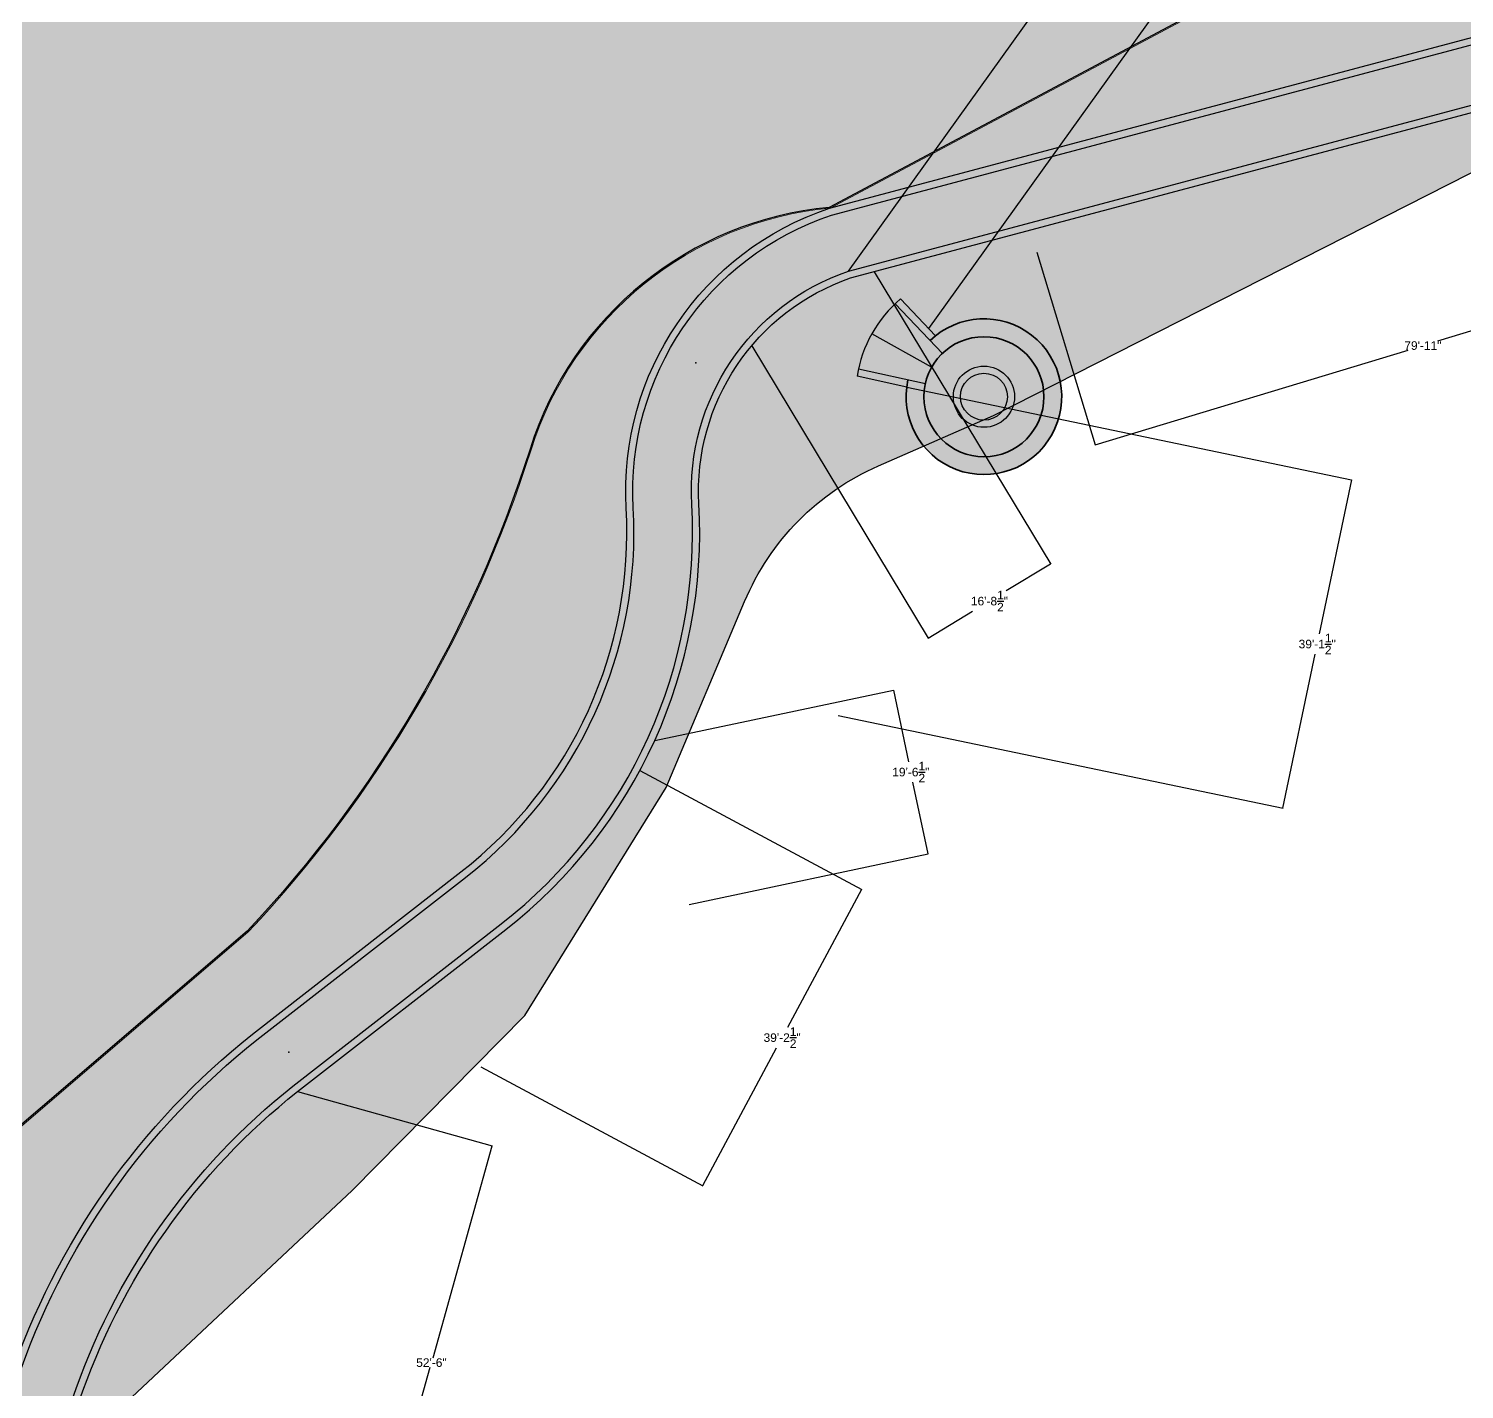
# Model space of a CAD drawing. Header units: inches. Extents: x -1373420 to 1275728, y -1279082 to 1370051.
# Drawn here: x -45424 to -43414, y 41049 to 42953 of the extents above; entities that cross this region are included whole.
import ezdxf

# ---------------------------------------------------------------- set-up
doc = ezdxf.new("R2010")
doc.units = ezdxf.units.IN
doc.header["$LTSCALE"] = 100
doc.header["$MEASUREMENT"] = 0
doc.layers.add('6', color=7, linetype='Continuous', true_color=0x57a70c)
doc.layers.add('a Walkway', color=7, linetype='Continuous', lineweight=30, true_color=0x4b2e26)
doc.layers.add('rest circle', color=76, linetype='Continuous')
doc.layers.add('River Khal Pond Ditch', color=4, linetype='Continuous', lineweight=20)
doc.styles.get("Standard").update_dxf_attribs({"font": 'arial.ttf'})
doc.dimstyles.get("Standard").update_dxf_attribs({"dimtxt": 12, "dimasz": 0.18, "dimexe": 0.18, "dimexo": 0.0625, "dimgap": 0.09, "dimtad": 0, "dimtih": 1, "dimtoh": 1, "dimdec": 1, "dimzin": 0, "dimdsep": 46, "dimlunit": 4, "dimtxsty": 'Standard', "dimcen": 0.09, "dimadec": 0, "dimazin": 0, "dimtfac": 1, "dimtdec": 1, "dimtofl": 0, "dimtmove": 0, "dimatfit": 3, "dimfxl": 1, "dimtolj": 1, "dimtzin": 0, "dimarcsym": 0})

# ---------------------------------------------------------------- blocks, each defined once
blk = doc.blocks.new('A$Ccb93005a')
at = {"true_color": 0xa7280c}
h = blk.add_hatch(color=24, dxfattribs=at)
h.dxf.hatch_style = 1
h.paths.add_polyline_path([(77.24483805887724, 107.2568120462165), (84.52813208207036, 131.172364060998, -0.3300519506687941), (25, 211.5286188306636, -1), (193, 211.5286188306636, -0.3300519506687941), (133.4718679179296, 131.172364060998), (140.7551619411228, 107.2568120462165, 6.716130346929866)])
h.paths.add_polyline_path([(66.18050265454804, 211.5286188306636, 1), (151.819497345452, 211.5286188306636, 1)], flags=17)
h.paths.add_polyline_path([(141.819497345452, 211.5286188306636, -1), (76.18050265454804, 211.5286188306636, -1)], flags=16)
at = {"true_color": 0x9d9e9f}
h = blk.add_hatch(color=253, dxfattribs=at)
h.dxf.hatch_style = 1
h.paths.add_polyline_path([(25, 211.5286188306636, 1), (193, 211.5286188306636, 1)])
h.paths.add_polyline_path([(151.819497345452, 211.5286188306636, -1), (66.18050265454804, 211.5286188306636, -1)], flags=16)
h.paths.add_polyline_path([(141.819497345452, 211.5286188306636, -1), (76.18050265454804, 211.5286188306636, -1)], flags=0)
h.paths.add_polyline_path([(109, 127.5286188306636, -0.0740395211185239), (84.52813208207036, 131.172364060998), (56.56028303300876, 39.33664432423711, 0.07403952111852269), (109, 31.52861883066362)])
h.paths.add_polyline_path([(133.4718679179296, 131.172364060998, -0.07403952111852391), (109, 127.5286188306636), (109, 31.52861883066365, 0.07403952111852276), (161.4397169669913, 39.33664432423703)])
at = {"true_color": 0x468424}
h = blk.add_hatch(color=97, dxfattribs=at)
h.dxf.hatch_style = 1
h.paths.add_polyline_path([(141.819497345452, 211.5286188306636, 1), (76.18050265454804, 211.5286188306636, 1)])
for p, q in [((84.52813208207044, 131.1723640609983), (56.56028303300874, 39.33664432423708)), ((109, 127.5286188306636), (109, 31.52861883066362)), ((133.4718679179296, 131.1723640609983), (161.4397169669913, 39.33664432423708)), ((67.81253806704743, 110.6098743897939), (47.07505025529799, 42.51589564357297)), ((150.1874619329526, 110.6098743897939), (170.924949744702, 42.51589564357297))]:
    blk.add_line(p, q)
at = {"lineweight": 35}
blk.add_circle((109, 211.5286188306636), 84, dxfattribs=at)
for radius in [42.81949734545196, 32.81949734545196]:
    blk.add_circle((109, 211.5286188306636), radius)
blk.add_arc((109, 211.5286188306636), 109, 286.9377034360373, 253.0622965639497, dxfattribs=at)
blk.add_arc((109, 211.5286188306636), 180, 249.8775580272424, 290.1224419727576)
blk = doc.blocks.new('*D251')
at = {"layer": 'Defpoints', "color": 0, "transparency": 16777216}
for p in [(-45047.83781895476, 41465.23884971048), (-44775.4175455681, 41389.20456367543), (-45217.1905254114, 40858.47165299582)]:
    blk.add_point(p, dxfattribs=at)
at = {"layer": 'rest circle', "color": 0, "lineweight": -2, "transparency": 16777216}
for p, q in [((-45047.77761975944, 41465.22204772002), (-44775.2441718856, 41389.15617394289)), ((-44775.46593530064, 41389.03118999293), (-44858.35872794827, 41092.03784117076)), ((-44944.72186229221, 40782.61074064328), (-44861.82906964458, 41079.60408946544)), ((-45217.13032621609, 40858.45485100536), (-44944.59687834224, 40782.38897722824))]:
    blk.add_line(p, q, dxfattribs=at)
at = {"layer": 'rest circle', "color": 0, "transparency": 16777216}
for points in [[(-44775.49483091439, 41389.03925494835), (-44775.43703968689, 41389.02312503751), (-44775.4175455681, 41389.20456367543)], [(-44944.75075790596, 40782.6188055987), (-44944.69296667846, 40782.60267568786), (-44944.77025202475, 40782.43736696077)]]:
    blk.add_solid(points, dxfattribs=at)
at = {"layer": 'rest circle', "color": 0, "transparency": 16777216, "insert": (-44860.09389879642, 41085.8209653181), "char_height": 12, "attachment_point": 5}
blk.add_mtext('\\A1;52\'-6"', dxfattribs=at)
blk = doc.blocks.new('*D252')
at = {"layer": 'Defpoints', "color": 0, "transparency": 16777216}
for p in [(-44568.21565450158, 41914.85252402999), (-44257.73046545631, 41748.15651330375), (-44790.83630029349, 41500.20304925886)]:
    blk.add_point(p, dxfattribs=at)
at = {"layer": 'rest circle', "color": 0, "lineweight": -2, "transparency": 16777216}
for p, q in [((-44568.16058894696, 41914.8229599522), (-44257.57187665904, 41748.07136875971)), ((-44257.81561000035, 41747.99792450648), (-44361.39252585285, 41555.07730115693)), ((-44480.2659667042, 41333.66562732989), (-44376.68905085169, 41526.58625067944)), ((-44790.78123473888, 41500.17348518107), (-44480.19252245095, 41333.42189398858))]:
    blk.add_line(p, q, dxfattribs=at)
at = {"layer": 'rest circle', "color": 0, "transparency": 16777216}
for points in [[(-44257.84204146656, 41748.01211526382), (-44257.78917853413, 41747.98373374913), (-44257.73046545631, 41748.15651330375)], [(-44480.29239817041, 41333.67981808723), (-44480.23953523798, 41333.65143657255), (-44480.35111124823, 41333.50703853262)]]:
    blk.add_solid(points, dxfattribs=at)
at = {"layer": 'rest circle', "color": 0, "transparency": 16777216, "insert": (-44369.04078835228, 41540.83177591818), "char_height": 12, "attachment_point": 5}
blk.add_mtext('\\A1;39\'-2{\\H1.000000x;\\S1/2;}"', dxfattribs=at)
blk = doc.blocks.new('*D253')
at = {"layer": 'Defpoints', "color": 0, "transparency": 16777216}
for p in [(-44213.03206799219, 42027.31762721131), (-44547.46770639763, 41956.78329806244), (-44499.0758119221, 41727.33510853736)]:
    blk.add_point(p, dxfattribs=at)
at = {"layer": 'rest circle', "color": 0, "lineweight": -2, "transparency": 16777216}
for p, q in [((-44547.40655171529, 41956.79619592379), (-44212.85594250704, 42027.35477305199)), ((-44212.99492215151, 42027.14150172616), (-44191.83971776978, 41926.83496491806)), ((-44164.67731935734, 41798.04556317138), (-44185.83252373907, 41898.35209997946)), ((-44499.01465723976, 41727.3480063987), (-44164.46404803151, 41797.90658352691))]:
    blk.add_line(p, q, dxfattribs=at)
at = {"layer": 'rest circle', "color": 0, "transparency": 16777216}
for points in [[(-44212.96556790399, 42027.1476926996), (-44213.02427639904, 42027.13531075272), (-44213.03206799219, 42027.31762721131)], [(-44164.64796510981, 41798.05175414483), (-44164.70667360487, 41798.03937219794), (-44164.64017351666, 41797.86943768623)]]:
    blk.add_solid(points, dxfattribs=at)
at = {"layer": 'rest circle', "color": 0, "transparency": 16777216, "insert": (-44188.83612075443, 41912.59353244876), "char_height": 12, "attachment_point": 5}
blk.add_mtext('\\A1;19\'-6{\\H1.000000x;\\S1/2;}"', dxfattribs=at)
blk = doc.blocks.new('*D254')
at = {"layer": 'Defpoints', "color": 0, "transparency": 16777216}
for p in [(-44194.60226052115, 42451.59816422189), (-43571.81819706489, 42321.76503548472), (-44290.46917384022, 41991.74337670678)]:
    blk.add_point(p, dxfattribs=at)
at = {"layer": 'rest circle', "color": 0, "lineweight": -2, "transparency": 16777216}
for p, q in [((-44194.54107594123, 42451.58540894136), (-43571.64198547476, 42321.72830027679)), ((-43571.85493227283, 42321.58882389458), (-43616.78185854055, 42106.08316696592)), ((-43667.64837517602, 41862.08645955974), (-43622.72144890831, 42077.59211648843)), ((-44290.4079892603, 41991.73062142625), (-43667.50889879382, 41861.87351276167))]:
    blk.add_line(p, q, dxfattribs=at)
at = {"layer": 'rest circle', "color": 0, "transparency": 16777216}
for points in [[(-43571.88430087118, 42321.59494642924), (-43571.82556367447, 42321.58270135993), (-43571.81819706489, 42321.76503548472)], [(-43667.67774377438, 41862.0925820944), (-43667.61900657767, 41862.08033702509), (-43667.68511038396, 41861.91024796961)]]:
    blk.add_solid(points, dxfattribs=at)
at = {"layer": 'rest circle', "color": 0, "transparency": 16777216, "insert": (-43619.75165372443, 42091.83764172717), "char_height": 12, "attachment_point": 5}
blk.add_mtext('\\A1;39\'-1{\\H1.000000x;\\S1/2;}"', dxfattribs=at)
blk = doc.blocks.new('*D255')
at = {"layer": 'Defpoints', "color": 0, "transparency": 16777216}
for p in [(-44240.01138809478, 42613.10996547755), (-44411.58451499533, 42509.57198343868), (-43992.94098351621, 42203.68879419939)]:
    blk.add_point(p, dxfattribs=at)
at = {"layer": 'rest circle', "color": 0, "lineweight": -2, "transparency": 16777216}
for p, q in [((-44239.97909596856, 42613.05645409013), (-43992.84798219269, 42203.53468140361)), ((-44411.55222286911, 42509.51847205126), (-44164.42110909324, 42099.99669936474)), ((-43993.09509631199, 42203.59579287587), (-44055.12802288667, 42166.16123564926)), ((-44164.35999762097, 42100.24381348404), (-44102.3270710463, 42137.67837071065))]:
    blk.add_line(p, q, dxfattribs=at)
at = {"layer": 'rest circle', "color": 0, "transparency": 16777216}
for points in [[(-43993.11059653258, 42203.62147834184), (-43993.0795960914, 42203.57010740991), (-43992.94098351621, 42203.68879419939)], [(-44164.37549784156, 42100.26949895001), (-44164.34449740039, 42100.21812801808), (-44164.51411041676, 42100.15081216052)]]:
    blk.add_solid(points, dxfattribs=at)
at = {"layer": 'rest circle', "color": 0, "transparency": 16777216, "insert": (-44078.72754696649, 42151.91980317995), "char_height": 12, "attachment_point": 5}
blk.add_mtext('\\A1;16\'-8{\\H1.000000x;\\S1/2;}"', dxfattribs=at)
blk = doc.blocks.new('*D256')
at = {"layer": 'Defpoints', "color": 0, "transparency": 16777216}
for p in [(-43944.7751567649, 43075.84327918741), (-44276.03726393013, 42613.86693210073), (-44163.65897390441, 42533.28560063582)]:
    blk.add_point(p, dxfattribs=at)
at = {"layer": 'rest circle', "color": 0, "lineweight": -2, "transparency": 16777216}
for p, q in [((-44276.00084349118, 42613.91772384835), (-43944.67026590072, 43075.98955942057)), ((-43944.62887653174, 43075.73838832324), (-43908.44703662371, 43049.79404592426)), ((-43832.54314697234, 42995.36683858667), (-43868.72498688037, 43021.31118098566)), ((-44163.62255346547, 42533.33639238344), (-43832.29197587501, 42995.40822795566))]:
    blk.add_line(p, q, dxfattribs=at)
at = {"layer": 'rest circle', "color": 0, "transparency": 16777216}
for points in [[(-43944.61139472104, 43075.7627683621), (-43944.64635834243, 43075.71400828438), (-43944.7751567649, 43075.84327918741)], [(-43832.52566516164, 42995.39121862553), (-43832.56062878304, 42995.34245854781), (-43832.39686673918, 42995.2619477225)]]:
    blk.add_solid(points, dxfattribs=at)
at = {"layer": 'rest circle', "color": 0, "transparency": 16777216, "insert": (-43888.58601175204, 43035.55261345496), "char_height": 12, "attachment_point": 5}
blk.add_mtext('\\A1;11\'-6{\\H1.000000x;\\S1/2;}"', dxfattribs=at)
blk = doc.blocks.new('*D257')
at = {"layer": 'Defpoints', "color": 0, "transparency": 16777216}
for p in [(-43094.4928256884, 42918.08787786344), (-44012.26652292663, 42640.33344258114), (-43012.89799030689, 42648.47708418689)]:
    blk.add_point(p, dxfattribs=at)
at = {"layer": 'rest circle', "color": 0, "lineweight": -2, "transparency": 16777216}
for p, q in [((-43094.47472164742, 42918.02805735107), (-43012.84585066885, 42648.30480111127)), ((-44012.24841888565, 42640.27362206877), (-43930.61954790707, 42370.55036582897)), ((-43013.07027338251, 42648.42494454885), (-43451.24264621262, 42515.81674239841)), ((-43930.49940446949, 42370.77478854264), (-43492.32703163939, 42503.38299069308))]:
    blk.add_line(p, q, dxfattribs=at)
at = {"layer": 'rest circle', "color": 0, "transparency": 16777216}
for points in [[(-43013.07896332219, 42648.45365839479), (-43013.06158344284, 42648.39623070292), (-43012.89799030689, 42648.47708418689)], [(-43930.50809440917, 42370.80350238857), (-43930.49071452982, 42370.7460746967), (-43930.67168754512, 42370.72264890459)]]:
    blk.add_solid(points, dxfattribs=at)
at = {"layer": 'rest circle', "color": 0, "transparency": 16777216, "insert": (-43471.784838926, 42509.59986654574), "char_height": 12, "attachment_point": 5}
blk.add_mtext('\\A1;79\'-11"', dxfattribs=at)

msp = doc.modelspace()

# ---------------------------------------------------------------- hatches: boundary and pattern name
at = {"layer": '6', "lineweight": 15}
h = msp.add_hatch(color=256, dxfattribs=at)
h.dxf.hatch_style = 1
edge = h.paths.add_edge_path()
edge.add_line((-40209.27030943727, 52298.9264921518), (-40940.74607979701, 52648.43038984988))
edge.add_arc((-41194.30203996458, 52195.6348534105), 518.9551259559147, 60.75209267398381, 131.5598670408154)
edge.add_line((-41538.57803970273, 52583.94974980286), (-41691.1445245418, 52457.1319254277))
edge.add_arc((-41829.42968028047, 52598.34185280432), 197.6436892171826, 229.3318846104581, 314.40045115440944, ccw=False)
edge.add_line((-41958.22940965771, 52448.42968652109), (-42038.30796998143, 52517.85268882391))
edge.add_line((-42038.30796998143, 52517.85268882391), (-42043.77297019932, 52522.57610457324))
edge.add_arc((-42436.11818045763, 52068.63201551892), 599.9999999999899, 49.16304771215739, 91.51300139794115)
edge.add_line((-42451.96045270236, 52668.42283106223), (-43961.00209369886, 52628.564520655))
edge.add_arc((-43959.43350710552, 51907.66024785618), 720.9059793090192, 90.1246673839504, 111.6183318435343)
edge.add_line((-44225.03114191096, 52577.85673202276), (-45166.76195973679, 52150.09088109787))
edge.add_arc((-45762.29940657131, 53461.17255262632), 1440.000000000003, 275.73431199850125, 294.429148268595, ccw=False)
edge.add_line((-45618.42090190999, 52028.378437655), (-46510.66439577393, 51938.7810151436))
edge.add_line((-46510.66439577393, 51938.7810151436), (-46795.59895591278, 51901.76426309711))
edge.add_line((-46795.59895591278, 51901.76426309711), (-47106.88040401376, 51861.44811499908))
edge.add_arc((-47479.72205181369, 54136.48411153177), 2305.384930950506, 263.6591010060583, 279.3071179364374, ccw=False)
edge.add_line((-47734.33751108331, 51845.20266924787), (-48153.13857367274, 51900.24121656369))
edge.add_arc((-48250.62090353573, 51308.21318060212), 600.0000000000277, 80.64967504179135, 105.5672985721287)
edge.add_line((-48411.64293601617, 51886.20271775301), (-49092.82609209881, 51696.43198794957))
edge.add_line((-49092.82609209881, 51696.43198794957), (-49375.82041737725, 51684.25194048879))
edge.add_line((-49375.82041737725, 51684.25194048879), (-49375.82041737731, 51338.3639216061))
edge.add_arc((-48638.71234520619, 54669.66623589385), 3411.876817711733, 257.523344325175, 288.8266222337314)
edge.add_arc((-47305.33181997471, 50457.17828510989), 1010.231215014303, 89.72129429641188, 103.29683128203311, ccw=False)
edge.add_line((-47300.41773915399, 51467.39754823991), (-46130.79309787034, 51470.77163218078))
edge.add_arc((-46045.07660909932, 53992.00264210229), 2522.687678218822, 268.052815420862, 303.8555045233036)
edge.add_arc((-43639.44832684285, 50725.33041630193), 1540.584382165395, 92.18590706516778, 130.4857468716518, ccw=False)
edge.add_line((-43698.20932887489, 52264.79375890289), (-42551.16868367055, 52306.28833150635))
edge.add_arc((-42549.62300539696, 51912.07257927432), 394.2187824409104, 7.6702835812337185, 90.22464954085888, ccw=False)
edge.add_arc((-41950.56770006619, 52045.95525852275), 223.6504690608861, 201.3066337624884, 301.5772568780305)
edge.add_arc((-41483.89472482854, 50720.34016425178), 1187.685486817172, 70.50899020605789, 107.11673133176981, ccw=False)
edge.add_arc((-40917.8513451231, 52291.43139086798), 482.3295453759339, 249.3926560021122, 302.7154850036208)
edge.add_arc((-40473.27820106187, 51529.90127131694), 400.435480963162, 42.29535597011812, 117.3370458938453, ccw=False)
edge.add_arc((-40577.03417675852, 51514.47754975191), 491.0485134157753, -22.504661588392082, 35.46338691310808, ccw=False)
edge.add_line((-40123.37979611385, 51326.52450920788), (-40198.361035321, 51192.1927762758))
edge.add_arc((-39131.30212409528, 50540.91702102292), 1250.109926928994, 148.6023388531599, 171.5824897271322)
edge.add_arc((-39179.72300647377, 50411.25708402431), 1228.668935936748, 165.2578976771142, 199.3689013742805)
edge.add_line((-40338.85272979454, 50003.77010429336), (-40236.88907440501, 49704.68271281864))
edge.add_arc((-41390.74443124645, 49375.11054243964), 1199.999999999999, -5.864376274582185, 15.940768752657618, ccw=False)
edge.add_line((-40197.02458775483, 49252.50167141335), (-40253.05586667667, 48947.89654729393))
edge.add_arc((-39734.89786586141, 48867.33125805281), 524.3839048248716, 171.1621873036545, 242.5629960682053)
edge.add_arc((-40089.76967569521, 48068.01965139333), 352.5937978439585, -18.319167180828515, 71.26505539985709, ccw=False)
edge.add_arc((-42361.40955026461, 48753.29541428274), 2725.23569998279, 321.9062872134928, 343.0149989649887, ccw=False)
edge.add_arc((-37845.5124996033, 45578.31189673676), 2802.364293384344, 147.7918519429991, 154.1741170528381)
edge.add_line((-40367.98244011722, 46799.12762076689), (-40488.57186744301, 46510.14713605325))
edge.add_arc((-40023.95834504823, 46282.81993942758), 517.245956502095, 153.9283125961261, 201.8235623202418)
edge.add_arc((-41131.64110277667, 45852.32235206765), 671.1995682078011, -55.39759647330777, 20.787577352260485, ccw=False)
edge.add_arc((-40484.06656163575, 44727.54193725451), 631.2787930392115, 114.9624458795808, 194.9108542525512)
edge.add_arc((-41390.26183098982, 44428.45650178413), 326.1765414835929, -92.91813690771238, 24.767487733133407, ccw=False)
edge.add_arc((-41451.75753228454, 43222.07134938597), 881.7749712868749, 87.081863092288, 118.0259060877066)
edge.add_line((-41866.07778744496, 44000.445183833), (-44303.2912328644, 42703.14194482581))
edge.add_arc((-44257.59511531003, 42218.21441822653), 487.075806433908, 95.38324976320851, 162.4839894295259)
edge.add_arc((-46394.13225526481, 42892.51842912297), 1753.34309402136, 316.7027775211894, 342.4839894295259, ccw=False)
edge.add_line((-45118.03862586714, 41690.10541590203), (-46714.31938067253, 40322.90328734712))
edge.add_arc((-46480.13704730809, 40049.48303436646), 360.0000000000297, 130.5797993046219, 146.8792844290806)
edge.add_arc((-43891.4853758384, 38297.30743276819), 3485.85129902855, 146.0075728159143, 204.0847870435907)
edge.add_arc((-36461.53580532804, 43771.01728496111), 12656.21451243225, 213.0171440683153, 224.1550758593956)
edge.add_arc((-42495.07184440699, 37452.52205906012), 3939.798024199815, 219.3463636529504, 232.5519768962283)
edge.add_arc((-45074.44868968789, 34101.42816125893), 289.2002683057943, -44.75771122348692, 50.535357408482184, ccw=False)
edge.add_arc((-45632.86204017638, 35145.94202601185), 1463.286579165689, 301.4635725020813, 314.6691857453593)
edge.add_line((-44604.15353870348, 34105.28529501751), (-44296.67319645497, 34328.49793900993))
edge.add_line((-44296.67319645497, 34328.49793900993), (-43944.69356468183, 34581.85724604386))
edge.add_line((-43944.69356468183, 34581.85724604386), (-44345.99794915822, 34891.06450903736))
edge.add_line((-44345.99794915822, 34891.06450903736), (-44639.90352923016, 34667.59119049355))
edge.add_line((-44639.90352923016, 34667.59119049355), (-46415.36670065153, 36576.80459727132))
edge.add_arc((-45350.42245550091, 37546.07945752539), 1439.999999999991, 183.6274596127403, 222.3073618332039, ccw=False)
edge.add_line((-46787.53744543163, 37454.97234629688), (-46865.73365423657, 38688.43197764756))
edge.add_arc((-45181.98918161386, 38718.21536093609), 1684.007867857992, 131.8534681469233, 181.013386676686, ccw=False)
edge.add_line((-46305.60613833621, 39972.55480206582), (-45517.93174462425, 40770.5511628401))
edge.add_line((-45517.93174462425, 40770.5511628401), (-45279.55067443263, 41037.49409592297))
edge.add_line((-45279.55067443263, 41037.49409592297), (-44970.95937306242, 41326.88998971214))
edge.add_line((-44970.95937306242, 41326.88998971214), (-44729.1303473892, 41572.01983745812))
edge.add_line((-44729.1303473892, 41572.01983745812), (-44531.36680567169, 41891.04018245386))
edge.add_line((-44531.36680567169, 41891.04018245386), (-44421.50545495481, 42151.46749591554))
edge.add_arc((-44089.81142768725, 42011.54225775235), 359.9999999999939, 113.63389107484451, 157.1275342617206, ccw=False)
edge.add_line((-44234.13218803931, 42341.34753080207), (-44072.99972443705, 42411.85810648037))
edge.add_line((-44072.99972443705, 42411.85810648037), (-43233.46271753567, 42838.36904425661))
edge.add_line((-43233.46271753567, 42838.36904425661), (-42919.6532397799, 42942.78332276428))
edge.add_line((-42919.6532397799, 42942.78332276428), (-42729.93333182138, 43131.39989393817))
edge.add_line((-42729.93333182138, 43131.39989393817), (-41631.58120548376, 43717.81935619551))
edge.add_arc((-41546.80423668886, 43559.03375999124), 179.9999999999935, 90.99709828002369, 118.0981345177915, ccw=False)
edge.add_line((-41549.9365552098, 43739.0065039851), (-41289.59390079259, 43743.53761297486))
edge.add_arc((-41295.85853783447, 44103.48310096261), 360.0000000000031, 270.9970982800226, 336.1240629377328)
edge.add_line((-40966.66588885323, 43957.77037037013), (-40481.66057743036, 44884.85017480882))
edge.add_line((-40481.66057743036, 44884.85017480882), (-40314.23698989183, 45118.34531774826))
edge.add_line((-40314.23698989183, 45118.34531774826), (-40175.25745079014, 45598.27099688702))
edge.add_arc((-40002.36104975169, 45548.20269845426), 180.0000000000022, 97.30507643540432, 163.8497478047678, ccw=False)
edge.add_line((-40025.24849803414, 45726.7416709816), (-39993.12421365277, 45730.85977968908))
edge.add_arc((-40008.38251250773, 45849.88576137398), 120.0000000000055, 277.3050764354028, 350.4652464501145)
edge.add_line((-39890.04027552475, 45830.00826289292), (-39776.68038360029, 46504.90521772223))
edge.add_arc((-39658.33814661732, 46485.02771924117), 119.9999999999999, 126.7742007223112, 170.4652464501139, ccw=False)
edge.add_line((-39730.17770452989, 46581.14784158257), (-39664.49948783388, 46630.23531605717))
edge.add_arc((-39736.33904574646, 46726.35543839855), 119.9999999999912, 306.7742007223181, 346.7364904885054)
edge.add_line((-39619.54002303228, 46698.82385121199), (-39308.83889962125, 48054.76339519708))
edge.add_arc((-39664.21545583731, 48124.09666411995), 362.0767858997928, 348.9603796927273, 401.2498327065454)
edge.add_line((-39391.99101777482, 48362.82968280208), (-39594.54716739964, 48522.53941487426))
edge.add_arc((-39334.5969133824, 48771.58934046426), 360.0000000000111, 185.2389089024497, 223.7731883176924, ccw=False)
edge.add_line((-39693.09305710447, 48738.71815343956), (-39749.28236137849, 49351.5237964345))
edge.add_arc((-39948.97628478606, 49327.60831656527), 201.1208920606872, 6.829255600718953, 78.61069170420434)
edge.add_line((-39909.26005468355, 49524.76874436387), (-39970.9745647528, 49867.94238306013))
edge.add_arc((-38553.70973734633, 50122.81570256697), 1439.999999999982, 169.6957475377733, 190.1947967363699, ccw=False)
edge.add_line((-39970.485078397, 50380.39604535478), (-39953.07864116982, 50476.1370897688))
edge.add_arc((-39114.20094979949, 50257.85636502522), 866.8115457660866, 130.3710511444642, 165.4147469385158, ccw=False)
edge.add_line((-39675.66516883348, 50918.25032821533), (-39167.52370318249, 51352.39184403708))
edge.add_arc((-39461.34277255857, 51716.99397074094), 468.2567205347952, 308.8640276157592, 434.1116550243397)
edge.add_line((-39333.15113778887, 52167.36188822737), (-40047.66235648366, 52248.20614943135))
edge.add_arc((-39950.5972105472, 52840.30272723293), 600.0000000000089, 244.4612245277732, 260.69004727458514, ccw=False)
at = {"layer": 'a Walkway', "true_color": 0x939598}
h = msp.add_hatch(color=252, dxfattribs=at)
h.dxf.hatch_style = 1
h.paths.add_polyline_path([(-44577.46137527924, 42282.72020369739, -0.2464192369136733), (-44812.6173557936, 41764.87146921111), (-45104.65043224063, 41537.60238243682, 0.145000530431299), (-45440.84398305198, 41059.78955501583, -0.1015099846451159), (-45542.7453117641, 40884.86162290796), (-45481.63030369562, 40830.19027951136, 0.1015099846451159), (-45363.14056045632, 41033.5945532613, -0.1449103044493764), (-45054.01381864183, 41473.10389416527), (-44762.25596780895, 41700.15879193485, 0.2464192369136697), (-44495.59432296979, 42287.38772404171, -0.3363807986610183), (-44276.03726393013, 42613.86693210073), (-43097.06556368759, 42927.75126335651, 0.1611425054359197), (-42859.49302183947, 43083.31237596231), (-42588.3857441177, 43424.4430497148, -0.09002368242921543), (-42564.74784011874, 43445.16309031425), (-41780.6113478585, 43915.35710928682, -0.0668719427121158), (-41716.72770498155, 43947.17237638956), (-41743.18411977851, 44024.78718242611, 0.06513170325567937), (-41824.60148002239, 43984.59130591778), (-42606.91750641825, 43515.48889812468, 0.09002368242921509), (-42652.58163914349, 43475.46154696663), (-42923.68891686527, 43134.33087321416, -0.1611425054359197), (-43118.16201528077, 43006.99102439967), (-44299.73685298127, 42692.41364507498, 0.3384405002148116)])
at = {"layer": 'River Khal Pond Ditch', "lineweight": 15, "true_color": 0x30a7cf}
h = msp.add_hatch(color=142, dxfattribs=at)
h.dxf.hatch_style = 1
edge = h.paths.add_edge_path()
edge.add_line((-65580.31558118605, 51528.69251435169), (-65538.11020157581, 49247.95342022138))
edge.add_arc((-61571.42803665716, 16554.88431326356), 32932.83065619783, 85.20235139441093, 96.91793861074268, ccw=False)
edge.add_arc((-64816.4897369231, 26368.92597731165), 23772.884992136, 70.01452167283207, 75.38244769787889, ccw=False)
edge.add_arc((-55748.7085089851, 51143.74112878527), 2609.738336299049, 248.8260810109324, 278.7583783281881)
edge.add_arc((-51411.9030121051, 23227.71522123798), 25641.14683216259, 95.312315211466, 98.83774897781842, ccw=False)
edge.add_arc((-53741.59817060233, 47906.08353403467), 853.7942326423637, 27.451789039718903, 92.97286629465327, ccw=False)
edge.add_arc((-51999.70521424952, 48798.24912139973), 1103.308086167624, 206.8644722461279, 346.701938187929)
edge.add_arc((-48574.03172893309, 47882.08000584356), 2443.444941518059, 156.3275556883842, 164.2709537715524, ccw=False)
edge.add_arc((-50509.7378198615, 48746.18916508157), 323.9824129968093, 99.3226236473102, 158.8394583777053, ccw=False)
edge.add_arc((-51132.27334259384, 56403.53480793789), 7359.752474531479, 274.4423162488006, 280.9957768590755)
edge.add_arc((-49173.88866121024, 45922.17171873734), 3303.613179113985, 85.80804702809809, 99.66457412717938, ccw=False)
edge.add_arc((-48949.93619339505, 48977.6992762804), 239.889405216345, 11.02223280779458, 85.80804702809831, ccw=False)
edge.add_arc((-48320.43327690782, 49100.31576593911), 401.4441471588212, 191.022232807795, 323.4389823080023)
edge.add_arc((-48679.69622586213, 49366.74892159115), 848.7208992061853, 323.4389823079926, 333.254669838372)
edge.add_arc((-47163.85417685395, 48602.85655911081), 848.720899206093, 143.4389823080125, 153.2546698383908, ccw=False)
edge.add_arc((-47378.52642640746, 48762.05974175412), 581.4573063017775, 103.98352925638397, 143.4389823080006, ccw=False)
edge.add_arc((-47397.26455365375, 48837.30640932323), 503.9126198754681, 64.58331125668462, 103.98352925638358, ccw=False)
edge.add_arc((-48624.26894166945, 46255.1824918632), 3362.741697195225, 60.80546477578707, 64.5833112566828, ccw=False)
edge.add_arc((-45665.3256892963, 51550.77401056288), 2703.446125786234, 240.8054647757948, 244.3158851959878)
edge.add_arc((-46601.6309237668, 49603.89428436825), 543.1201873305288, 244.3158851959839, 309.3496462824847)
edge.add_arc((-45532.55641684464, 48300.04712898537), 1142.981145908632, 120.02248877143339, 129.3496462824866, ccw=False)
edge.add_line((-46104.4354652452, 49289.67344932203), (-45951.60599174465, 49395.44262159283))
edge.add_arc((-45337.53447774833, 48508.14981064552), 1079.060867912703, 73.85272582149372, 124.6860675269487, ccw=False)
edge.add_arc((-45369.44665414042, 48397.9288890797), 1193.808584896083, 50.61839511062408, 73.85272582149469, ccw=False)
edge.add_arc((-45266.82592005497, 48522.94322534122), 1032.069290551309, 27.812881126958814, 50.618395110624476, ccw=False)
edge.add_arc((-62183.80469050469, 39598.77109254983), 20158.62201119434, 26.9382332443883, 27.812881126954096, ccw=False)
edge.add_arc((-16304.4613838744, 62913.19835751434), 31304.73058986501, 206.9382332443958, 207.9420465157079)
edge.add_arc((-43435.66430037536, 48522.4640553409), 593.2440505894969, 207.9420465157054, 225.2718203833433)
edge.add_arc((-43634.4479889784, 48321.78523821368), 310.7782252261298, 225.2718203833371, 253.1178303865046)
edge.add_arc((-43580.66071569992, 48499.01827459825), 495.9932892809379, 253.1178303865071, 291.0007913133544)
edge.add_arc((-43550.0921744959, 48419.38778938766), 410.6970414958435, 291.0007913133603, 311.9221663113836)
edge.add_arc((-43428.81264966407, 48284.32470656205), 229.1736008998925, 311.9221663113769, 322.8192150661912)
edge.add_arc((-42712.62050746982, 47741.08375485065), 669.737916523879, 119.40209109887519, 142.8192150661846, ccw=False)
edge.add_arc((-42635.78702457331, 47604.73792514914), 826.2421317099268, 97.72367326486273, 119.4020910988842, ccw=False)
edge.add_arc((-42697.4478108513, 48059.37612185383), 367.4415841216389, 68.81669419383638, 97.72367326486051, ccw=False)
edge.add_arc((-42809.00011153812, 47771.52838896468), 676.1489425016166, 50.77945946048408, 68.81669419383468, ccw=False)
edge.add_arc((-42681.10124468445, 47928.23315971041), 473.8755994311002, 9.989005315372424, 50.77945946049721, ccw=False)
edge.add_arc((-43198.48838585863, 47837.1062138239), 999.2265051303223, -10.79752305140272, 9.989005315355314, ccw=False)
edge.add_arc((-42697.00105540543, 47741.46485773847), 488.7004905150728, 248.7834794186263, 349.202476948608, ccw=False)
edge.add_arc((-42970.41729576478, 47037.15811196074), 266.8155137100192, 68.78347941862049, 168.1699688525663)
edge.add_line((-43231.56566644197, 47091.85771752599), (-43280.71569248229, 46977.2364654165))
edge.add_line((-43280.71569248229, 46977.2364654165), (-43475.25990151333, 46287.15119626131))
edge.add_arc((-44103.59993277789, 46464.28860209892), 652.8314142536531, 264.85535102651215, 344.2561503054334, ccw=False)
edge.add_line((-44162.1396235852, 45814.08712560366), (-44436.67896534047, 45853.78267658675))
edge.add_arc((-44501.58058119314, 45404.91507168472), 453.5353861285485, 81.77264054295551, 152.5066650214119)
edge.add_arc((-52322.25884465221, 49474.94627202967), 8362.822278594587, 327.5639036129203, 332.5066650214123, ccw=False)
edge.add_arc((-45637.53578879071, 45226.78217905062), 442.4422059943585, 268.4116154480781, 327.56390361292057, ccw=False)
edge.add_line((-45649.79983959933, 44784.50997926533), (-46064.47188069792, 44747.09991188612))
edge.add_arc((-46034.97255662717, 44420.11453654724), 328.313334797934, 95.15504276007852, 170.5211971602389)
edge.add_line((-46358.80329652799, 44474.18206563295), (-46508.1620368022, 43995.63147602286))
edge.add_arc((-46966.38473020359, 44138.64574815499), 480.0219982266576, 256.77000191576553, 342.6665187084152, ccw=False)
edge.add_line((-47076.24283879016, 43671.36391161595), (-47685.54398621699, 43183.94932931324))
edge.add_line((-47685.54398621699, 43183.94932931324), (-48343.93946469114, 42550.46035886461))
edge.add_line((-48343.93946469114, 42550.46035886461), (-48832.47910155133, 41924.11763764248))
edge.add_line((-48832.47910155133, 41924.11763764248), (-49817.80557196277, 39995.52310185492))
edge.add_line((-49817.80557196277, 39995.52310185492), (-49962.22098649897, 39557.63737197506))
edge.add_line((-49962.22098649897, 39557.63737197506), (-49886.64718255102, 38600.67692387881))
edge.add_arc((-41533.84276118078, 39761.10427172531), 8433.02634475266, 187.9092867221565, 218.6905748196682)
edge.add_line((-48116.10021686547, 34489.49919183023), (-47314.21499176956, 33982.74977840944))
edge.add_line((-47314.21499176956, 33982.74977840944), (-45853.1081947793, 33196.46046814651))
edge.add_line((-45853.1081947793, 33196.46046814651), (-44740.4432638078, 34008.03122230452))
edge.add_line((-44740.4432638078, 34008.03122230452), (-44602.65110484037, 34104.21876971215))
edge.add_arc((-41402.58232678351, 38579.20184259982), 5501.446508594399, 221.2257565827989, 234.4313698260754, ccw=False)
edge.add_arc((-36406.3292090281, 43817.29086963801), 12727.72265917426, 213.0563950150419, 224.1395632801416, ccw=False)
edge.add_arc((-43886.29151225432, 38294.95020653829), 3489.633656606392, 146.0238879316948, 204.0146528158749, ccw=False)
edge.add_arc((-46478.63461344496, 40048.41650906113), 360.0000000000178, 130.5797993046267, 146.8792844290835, ccw=False)
edge.add_line((-46712.81694680941, 40321.83676204176), (-45116.53619200403, 41689.03889059665))
edge.add_arc((-46392.62982140171, 42891.45190381759), 1753.34309402136, 316.7027775211894, 342.4839894295259)
edge.add_arc((-44256.09268144693, 42217.14789292115), 487.075806433906, 95.38324976320848, 162.4839894295259, ccw=False)
edge.add_line((-44301.7887990013, 42702.07541952044), (-41864.57535358185, 43999.37865852762))
edge.add_arc((-41450.25509842143, 43221.00482408059), 881.7749712868765, 87.08186309228802, 118.0259060877066, ccw=False)
edge.add_arc((-41388.75939712671, 44427.38997647876), 326.1765414835974, 267.0818630922875, 384.7674877331333)
edge.add_line((-41092.58609103451, 44564.03736566937), (-40817.29401712345, 45192.71171523887))
edge.add_arc((-40752.18297600772, 45164.20004849831), 71.07997478544357, 89.60463775675402, 156.3517270421465, ccw=False)
edge.add_arc((-40750.74836517446, 45372.10012692168), 136.8250533324074, 269.6046377567592, 328.132370155564)
edge.add_line((-40634.54693821484, 45299.86216188967), (-40455.31422653461, 45918.79054108146))
edge.add_arc((-40272.04095741444, 45865.7172516553), 190.8032107290359, 89.98212156069337, 163.8497478047692, ccw=False)
edge.add_arc((-40271.94239274762, 46181.59153671789), 125.0710897114984, 269.9821215606921, 401.4967395945419)
edge.add_arc((-40045.01138953742, 46382.34010839169), 177.9102120994529, 149.5137419003001, 221.4967395945366, ccw=False)
edge.add_line((-40198.32566859484, 46472.59959767883), (-40096.848802593, 46783.82245752052))
edge.add_arc((-40018.98400136946, 46758.43397544038), 81.89934243884603, 89.97411637282858, 161.9410006179488, ccw=False)
edge.add_line((-40018.94700297287, 46840.33330952213), (-39967.98868301923, 46850.36337416968))
edge.add_arc((-39974.9123981055, 46885.53970662934), 35.85125096713563, 281.1351180073609, 369.4604786477404)
edge.add_arc((-39066.86443986674, 47036.85100403555), 884.7171621257392, 161.8696315130523, 189.4604786477426, ccw=False)
edge.add_arc((-47201.35226157129, 49700.38440863061), 7674.739731793018, 341.8696315130526, 347.4403326263915)
edge.add_arc((-40007.84850970738, 48097.76176092173), 304.8757181880492, 347.4403326263911, 443.8180127107623)
edge.add_arc((-39963.16056129534, 48510.32930630715), 110.1049949043007, 133.8566196523433, 263.81801271076057, ccw=False)
edge.add_line((-40039.44747632036, 48589.72336464177), (-40096.848802593, 49215.01227261557))
edge.add_line((-40096.848802593, 49215.01227261557), (-40244.87101620846, 49770.94902026613))
edge.add_line((-40244.87101620846, 49770.94902026613), (-40213.05014758014, 50660.59469520103))
edge.add_arc((-39519.83641353059, 50626.03984899118), 694.0744329475849, 127.00321366615489, 177.1463209957196, ccw=False)
edge.add_line((-39937.57192467105, 51180.32890824071), (-39440.47258835145, 51473.18040896615))
edge.add_arc((-39637.03536265949, 51806.83492127571), 387.2496066211127, 300.503218513833, 441.9096083421655)
edge.add_line((-39582.53570959296, 52190.23033810256), (-40667.18300426703, 52293.87136166415))
edge.add_arc((-40797.24349313205, 50932.73315071638), 1367.337909979053, 84.54180259375642, 124.8121400960246)
edge.add_arc((-41999.58453568853, 52349.31108864708), 514.07994645617, 268.55911679533807, 325.12362221979083, ccw=False)
edge.add_arc((-41960.36390807413, 52036.87868414947), 208.1238951474877, 198.6040303344546, 255.489374587003, ccw=False)
edge.add_arc((-42548.71407819811, 51909.37666359782), 395.8462877851511, 8.880011126786842, 90.1378198277458)
edge.add_line((-42549.66624980744, 52305.22180620098), (-43696.70689501175, 52263.72723359751))
edge.add_arc((-43623.30552258284, 50234.68217282901), 2030.372286085366, 92.07179023123224, 122.0220960303234)
edge.add_arc((-45834.20907542823, 53769.83306009792), 2139.206387562907, 269.0203259738618, 302.02209603032463, ccw=False)
edge.add_line((-45870.78459348668, 51630.93937408435), (-47536.17843938198, 51445.97267344268))
edge.add_line((-47536.17843938198, 51445.97267344268), (-50289.70466864247, 51283.17751078063))
edge.add_line((-50289.70466864247, 51283.17751078063), (-53381.06419202451, 50971.22481144138))
edge.add_arc((-55265.5475176078, 69645.90045148498), 18769.5175128515, 268.5428463983151, 275.76227763369707, ccw=False)
edge.add_arc((-55791.81158490614, 48957.47831458692), 1925.59699234086, 88.54284639831518, 108.8510752139185)
edge.add_arc((-56678.7876505101, 51555.35999937092), 819.5288315678492, 239.6489830004274, 288.8510752139181, ccw=False)
edge.add_arc((-60130.50164615017, 45660.51523529978), 6011.541677524738, 59.64898300042735, 64.23908568551194)
edge.add_arc((-62187.37796603405, 39967.90275012858), 12048.39763756488, 67.19663867456936, 106.3562603569144)
h = msp.add_hatch(color=142, dxfattribs=at)
h.dxf.hatch_style = 1
edge = h.paths.add_edge_path()
edge.add_line((-65580.31558118603, 51528.69251435169), (-65538.1102015758, 49247.95342022139))
edge.add_arc((-61571.42803665715, 16554.88431326357), 32932.83065619783, 85.20235139441093, 96.91793861074268, ccw=False)
edge.add_arc((-64816.4897369231, 26368.92597731165), 23772.884992136, 70.01452167283207, 75.38244769787889, ccw=False)
edge.add_arc((-55748.70850898509, 51143.74112878527), 2609.738336299049, 248.8260810109323, 278.7583783281881)
edge.add_arc((-51411.9030121051, 23227.71522123798), 25641.1468321626, 95.312315211466, 98.83774897781842, ccw=False)
edge.add_arc((-53741.59817060232, 47906.08353403467), 853.7942326423638, 27.451789039719017, 92.97286629465339, ccw=False)
edge.add_arc((-51999.70521424952, 48798.24912139974), 1103.30808616763, 206.8644722461281, 346.7019381879286)
edge.add_arc((-48574.03172893309, 47882.08000584359), 2443.444941518052, 156.3275556883847, 164.2709537715529, ccw=False)
edge.add_arc((-50509.7378198615, 48746.18916508157), 323.9824129968128, 99.32262364731008, 158.8394583777041, ccw=False)
edge.add_arc((-51132.27334259383, 56403.5348079379), 7359.752474531479, 274.4423162488006, 280.9957768590755)
edge.add_arc((-49173.88866121023, 45922.17171873734), 3303.613179113985, 85.80804702809809, 99.66457412717938, ccw=False)
edge.add_arc((-48949.93619339504, 48977.69927628041), 239.889405216345, 11.02223280779458, 85.80804702809831, ccw=False)
edge.add_arc((-48320.43327690782, 49100.31576593912), 401.4441471588194, 191.0222328077951, 323.4389823080024)
edge.add_arc((-48679.69622586212, 49366.74892159116), 848.7208992061853, 323.4389823079926, 333.254669838372)
edge.add_arc((-47163.85417685394, 48602.85655911081), 848.7208992060962, 143.4389823080126, 153.254669838391, ccw=False)
edge.add_arc((-47378.52642640745, 48762.05974175413), 581.457306301776, 103.98352925638369, 143.4389823080005, ccw=False)
edge.add_arc((-47397.26455365375, 48837.30640932324), 503.9126198754685, 64.58331125668468, 103.98352925638369, ccw=False)
edge.add_arc((-48624.26894166943, 46255.1824918632), 3362.741697195223, 60.80546477578707, 64.58331125668292, ccw=False)
edge.add_arc((-45665.3256892963, 51550.77401056288), 2703.446125786234, 240.8054647757948, 244.3158851959879)
edge.add_arc((-46601.63092376679, 49603.89428436825), 543.120187330528, 244.3158851959841, 309.3496462824848)
edge.add_arc((-45532.55641684464, 48300.04712898537), 1142.981145908632, 120.02248877143339, 129.3496462824866, ccw=False)
edge.add_line((-46104.43546524519, 49289.67344932204), (-45951.60599174465, 49395.44262159283))
edge.add_arc((-45337.53447774832, 48508.14981064553), 1079.060867912704, 73.85272582149378, 124.68606752694879, ccw=False)
edge.add_arc((-45369.44665414041, 48397.92888907971), 1193.808584896084, 50.61839511062408, 73.85272582149457, ccw=False)
edge.add_arc((-45266.82592005497, 48522.94322534123), 1032.069290551311, 27.812881126958814, 50.61839511062442, ccw=False)
edge.add_arc((-62183.80469050469, 39598.77109254984), 20158.62201119434, 26.9382332443883, 27.812881126954096, ccw=False)
edge.add_arc((-16304.4613838744, 62913.19835751435), 31304.73058986501, 206.9382332443958, 207.9420465157079)
edge.add_arc((-43435.66430037535, 48522.4640553409), 593.2440505894953, 207.9420465157054, 225.2718203833434)
edge.add_arc((-43634.4479889784, 48321.78523821369), 310.7782252261273, 225.2718203833376, 253.1178303865053)
edge.add_arc((-43580.66071569992, 48499.01827459826), 495.9932892809379, 253.1178303865071, 291.0007913133544)
edge.add_arc((-43550.09217449589, 48419.38778938767), 410.6970414958435, 291.0007913133603, 311.9221663113836)
edge.add_arc((-43428.81264966406, 48284.32470656206), 229.1736008998913, 311.9221663113766, 322.819215066191)
edge.add_arc((-42712.62050746981, 47741.08375485065), 669.737916523876, 119.4020910988749, 142.8192150661844, ccw=False)
edge.add_arc((-42635.7870245733, 47604.73792514914), 826.2421317099277, 97.72367326486278, 119.40209109888431, ccw=False)
edge.add_arc((-42697.44781085128, 48059.37612185383), 367.4415841216394, 68.81669419383701, 97.72367326486108, ccw=False)
edge.add_arc((-42809.00011153811, 47771.52838896469), 676.1489425016173, 50.779459460483906, 68.81669419383462, ccw=False)
edge.add_arc((-42681.10124468444, 47928.23315971041), 473.8755994310991, 9.989005315372424, 50.77945946049738, ccw=False)
edge.add_arc((-43198.48838585862, 47837.10621382391), 999.2265051303241, -10.79752305140272, 9.989005315355314, ccw=False)
edge.add_arc((-42697.00105540542, 47741.46485773848), 488.7004905150746, 248.78347941862648, 349.2024769486081, ccw=False)
edge.add_arc((-42970.41729576478, 47037.15811196075), 266.8155137100192, 68.78347941862049, 168.1699688525663)
edge.add_line((-43231.56566644196, 47091.85771752599), (-43280.71569248228, 46977.23646541651))
edge.add_line((-43280.71569248228, 46977.23646541651), (-43475.25990151332, 46287.15119626132))
edge.add_arc((-44103.59993277788, 46464.28860209892), 652.8314142536531, 264.85535102651215, 344.2561503054334, ccw=False)
edge.add_line((-44162.13962358519, 45814.08712560367), (-44436.67896534046, 45853.78267658676))
edge.add_arc((-44501.58058119314, 45404.91507168473), 453.535386128549, 81.77264054295506, 152.5066650214117)
edge.add_arc((-52322.2588446522, 49474.94627202968), 8362.822278594589, 327.5639036129203, 332.5066650214123, ccw=False)
edge.add_arc((-45637.5357887907, 45226.78217905063), 442.4422059943569, 268.4116154480779, 327.56390361292046, ccw=False)
edge.add_line((-45649.79983959933, 44784.50997926534), (-46064.47188069791, 44747.09991188613))
edge.add_arc((-46034.97255662717, 44420.11453654725), 328.3133347979338, 95.15504276007819, 170.5211971602388)
edge.add_line((-46358.80329652798, 44474.18206563296), (-46508.16203680219, 43995.63147602286))
edge.add_arc((-46966.38473020359, 44138.645748155), 480.0219982266594, 256.7700019157657, 342.66651870841525, ccw=False)
edge.add_line((-47076.24283879015, 43671.36391161595), (-47685.54398621698, 43183.94932931325))
edge.add_line((-47685.54398621698, 43183.94932931325), (-48343.93946469113, 42550.46035886462))
edge.add_line((-48343.93946469113, 42550.46035886462), (-48832.47910155133, 41924.11763764249))
edge.add_line((-48832.47910155133, 41924.11763764249), (-49817.80557196277, 39995.52310185493))
edge.add_line((-49817.80557196277, 39995.52310185493), (-49962.22098649896, 39557.63737197506))
edge.add_line((-49962.22098649896, 39557.63737197506), (-49886.64718255102, 38600.67692387882))
edge.add_arc((-41533.84276118077, 39761.10427172532), 8433.02634475266, 187.9092867221565, 218.6905748196682)
edge.add_line((-48116.10021686546, 34489.49919183023), (-47314.21499176956, 33982.74977840945))
edge.add_line((-47314.21499176956, 33982.74977840945), (-45853.10819477929, 33196.46046814652))
edge.add_line((-45853.10819477929, 33196.46046814652), (-44740.44326380779, 34008.03122230453))
edge.add_line((-44740.44326380779, 34008.03122230453), (-44602.65110484036, 34104.21876971216))
edge.add_arc((-41402.58232678351, 38579.20184259983), 5501.446508594403, 221.225756582799, 234.4313698260755, ccw=False)
edge.add_arc((-36406.32920902809, 43817.29086963802), 12727.72265917426, 213.0563950150419, 224.1395632801416, ccw=False)
edge.add_arc((-43886.29151225431, 38294.9502065383), 3489.633656606396, 146.0238879316948, 204.0146528158748, ccw=False)
edge.add_arc((-46478.63461344495, 40048.41650906116), 359.9999999999993, 130.5797993046295, 146.8792844290864, ccw=False)
edge.add_line((-46712.81694680941, 40321.83676204176), (-45116.53619200403, 41689.03889059666))
edge.add_arc((-46392.6298214017, 42891.4519038176), 1753.343094021361, 316.7027775211894, 342.4839894295259)
edge.add_arc((-44256.09268144692, 42217.14789292116), 487.0758064339077, 95.38324976320871, 162.483989429526, ccw=False)
edge.add_line((-44301.78879900129, 42702.07541952044), (-41864.57535358184, 43999.37865852763))
edge.add_arc((-41450.25509842143, 43221.0048240806), 881.7749712868748, 87.08186309228768, 118.0259060877064, ccw=False)
edge.add_arc((-41388.75939712671, 44427.38997647876), 326.1765414835972, 267.0818630922881, 384.767487733133)
edge.add_line((-41092.5860910345, 44564.03736566938), (-40817.29401712344, 45192.71171523887))
edge.add_arc((-40752.18297600771, 45164.20004849832), 71.07997478544357, 89.60463775675402, 156.3517270421465, ccw=False)
edge.add_arc((-40750.74836517445, 45372.10012692169), 136.8250533324074, 269.6046377567592, 328.132370155564)
edge.add_line((-40634.54693821484, 45299.86216188968), (-40455.3142265346, 45918.79054108146))
edge.add_arc((-40272.04095741443, 45865.7172516553), 190.8032107290394, 89.98212156069451, 163.8497478047695, ccw=False)
edge.add_arc((-40271.94239274762, 46181.5915367179), 125.0710897114984, 269.9821215606905, 401.496739594543)
edge.add_arc((-40045.01138953741, 46382.3401083917), 177.9102120994529, 149.5137419003001, 221.4967395945366, ccw=False)
edge.add_line((-40198.32566859484, 46472.59959767883), (-40096.84880259299, 46783.82245752053))
edge.add_arc((-40018.98400136945, 46758.43397544039), 81.89934243884603, 89.97411637282858, 161.9410006179488, ccw=False)
edge.add_line((-40018.94700297286, 46840.33330952214), (-39967.98868301922, 46850.36337416969))
edge.add_arc((-39974.91239810549, 46885.53970662935), 35.85125096713493, 281.1351180073552, 369.4604786477414)
edge.add_arc((-39066.86443986673, 47036.85100403555), 884.7171621257392, 161.8696315130523, 189.4604786477426, ccw=False)
edge.add_arc((-47201.35226157127, 49700.38440863061), 7674.739731793014, 341.8696315130526, 347.4403326263915)
edge.add_arc((-40007.84850970737, 48097.76176092173), 304.8757181880527, 347.4403326263912, 443.8180127107617)
edge.add_arc((-39963.16056129533, 48510.32930630716), 110.1049949043007, 133.8566196523433, 263.81801271076057, ccw=False)
edge.add_line((-40039.44747632035, 48589.72336464178), (-40096.84880259299, 49215.01227261558))
edge.add_line((-40096.84880259299, 49215.01227261558), (-40244.87101620845, 49770.94902026614))
edge.add_line((-40244.87101620845, 49770.94902026614), (-40213.05014758014, 50660.59469520103))
edge.add_arc((-39519.83641353058, 50626.03984899119), 694.0744329475849, 127.00321366615489, 177.1463209957196, ccw=False)
edge.add_line((-39937.57192467104, 51180.32890824072), (-39440.47258835144, 51473.18040896615))
edge.add_arc((-39637.03536265948, 51806.83492127572), 387.2496066211127, 300.503218513833, 441.9096083421655)
edge.add_line((-39582.53570959296, 52190.23033810256), (-40667.18300426703, 52293.87136166415))
edge.add_arc((-40797.24349313203, 50932.73315071639), 1367.337909979052, 84.54180259375659, 124.8121400960248)
edge.add_arc((-41999.58453568852, 52349.31108864709), 514.0799464561685, 268.55911679533784, 325.1236222197907, ccw=False)
edge.add_arc((-41960.36390807413, 52036.87868414949), 208.1238951474942, 198.6040303344567, 255.489374587004, ccw=False)
edge.add_arc((-42548.71407819811, 51909.37666359783), 395.8462877851517, 8.880011126785758, 90.13781982774555)
edge.add_line((-42549.66624980744, 52305.22180620099), (-43696.70689501175, 52263.72723359752))
edge.add_arc((-43623.30552258284, 50234.68217282902), 2030.372286085359, 92.07179023123224, 122.0220960303235)
edge.add_arc((-45834.20907542822, 53769.83306009792), 2139.206387562907, 269.0203259738618, 302.02209603032463, ccw=False)
edge.add_line((-45870.78459348667, 51630.93937408436), (-47536.17843938198, 51445.97267344269))
edge.add_line((-47536.17843938198, 51445.97267344269), (-50289.70466864247, 51283.17751078064))
edge.add_line((-50289.70466864247, 51283.17751078064), (-53381.0641920245, 50971.22481144139))
edge.add_arc((-55265.54751760779, 69645.900451485), 18769.51751285151, 268.5428463983151, 275.76227763369707, ccw=False)
edge.add_arc((-55791.81158490613, 48957.47831458692), 1925.59699234086, 88.54284639831506, 108.8510752139184)
edge.add_arc((-56678.78765051009, 51555.35999937093), 819.5288315678503, 239.6489830004275, 288.8510752139183, ccw=False)
edge.add_arc((-60130.50164615016, 45660.51523529978), 6011.541677524739, 59.64898300042734, 64.23908568551191)
edge.add_arc((-62187.37796603404, 39967.90275012859), 12048.39763756488, 67.19663867456936, 106.3562603569144)

# ---------------------------------------------------------------- linework, layer by layer
at = {"layer": 'a Walkway'}
for points in [[(-41406.86717893, 44102.70291602645, 0.1358453546457461), (-41866.07778744496, 44000.445183833), (-44303.2912328644, 42703.14194482581, 0.3014452778167571), (-44722.08662187963, 42364.81073993327, -0.1129686775071617), (-45118.03862586714, 41690.10541590203), (-46714.31938067253, 40322.90328734712, 0.07124007275776216)], [(-45709.51242665623, 40773.2427580111, 0.2051337240008174), (-45450.32001019779, 41062.98406742491, -0.1450107964276365), (-45110.82486655994, 41545.46864510875), (-44818.75898847464, 41772.76325912285, 0.2464192369136728), (-44587.44516214624, 42282.1509938993, -0.3386493608715265), (-44302.60833937256, 42701.99749308699), (-43120.73475327995, 43016.65440989274, 0.1611425054359192), (-42931.51768455133, 43140.5526411717), (-42660.41040682959, 43481.68331492417, -0.09002368242921702), (-42612.06014864988, 43524.06521615034), (-41829.95078507144, 43993.04370212417, -0.1324084080416353), (-41652.3599876939, 44052.82551144087), (-41150.10716206132, 44083.71594134065, 0.4518766049499906)], [(-45705.28618976957, 40764.1797054471, 0.2051337240008171), (-45440.84398305198, 41059.78955501583, -0.1450005304312997), (-45104.65043224063, 41537.60238243682), (-44812.6173557936, 41764.87146921111, 0.2464192369136727), (-44577.46137527924, 42282.72020369739, -0.3384405002148122), (-44299.7368529813, 42692.41364507498), (-43118.16201528077, 43006.99102439967, 0.1611425054359193), (-42923.68891686527, 43134.33087321416), (-42652.58163914349, 43475.46154696663, -0.09002368242921595), (-42606.91750641825, 43515.48889812468), (-41824.60148002239, 43984.59130591778, -0.1325811007684339), (-41651.74611020472, 44042.84437150456), (-41149.49328457215, 44073.73480140434, 0.4518766049499868)], [(-45363.14056045632, 41033.5945532613, -0.1449103044493709), (-45054.01381864183, 41473.10389416525), (-44762.25596780895, 41700.15879193484, 0.2464192369136721), (-44495.59432296979, 42287.38772404171, -0.3363807986610174), (-44276.03726393013, 42613.86693210073), (-43097.06556368759, 42927.75126335651, 0.1611425054359182), (-42859.49302183947, 43083.31237596233), (-42588.3857441177, 43424.4430497148, -0.09002368242921541), (-42564.74784011874, 43445.16309031425), (-41780.6113478585, 43915.35710928682, -0.1343446554748923), (-41646.71231479364, 43960.99902402677), (-41144.45948916103, 43991.88945392655, 0.4518766049500096)], [(-45353.66453331048, 41030.40004085221, -0.1448984977936501), (-45047.83781895478, 41465.23884971045), (-44756.1143351279, 41692.2670020231, 0.2464192369136717), (-44485.61053610279, 42287.95693383979, -0.3360761982490281), (-44273.12554943835, 42604.29379424437), (-43094.49282568842, 42918.08787786344, 0.1611425054359172), (-42851.66425415338, 43077.09060800479), (-42580.55697643163, 43418.22128175726, -0.0900236824292165), (-42559.60519788708, 43436.58677228859), (-41775.2285727468, 43906.92478283033, -0.134615673100818), (-41646.09843730446, 43951.01788409046), (-41143.84561167189, 43981.90831399024, 0.4518766049500221)], [(-45279.55067443263, 41037.49409592297), (-44970.95937306242, 41326.88998971214), (-44729.1303473892, 41572.01983745812), (-44531.36680567169, 41891.04018245386), (-44421.50545495481, 42151.46749591554, -0.1920884120437333), (-44234.13218803931, 42341.34753080207), (-44072.99972443705, 42411.85810648037), (-43233.46271753567, 42838.36904425661), (-42919.6532397799, 42942.78332276428), (-42729.93333182138, 43131.39989393817), (-41631.58120548376, 43717.81935619551, -0.1188048524795878), (-41549.9365552098, 43739.0065039851), (-41289.59390079259, 43743.53761297486, 0.2920745695523611)]]:
    msp.add_lwpolyline(points, format="xyb", dxfattribs=at)
for p in [(-44490.09622093421, 42485.51947588856), (-45060.00351640172, 41520.39525400406)]:
    msp.add_point(p, dxfattribs=at)
at = {"layer": 'River Khal Pond Ditch', "color": 18, "lineweight": 15, "true_color": 0x000000, "flags": 128}
msp.add_lwpolyline([(-46712.81694680941, 40321.83676204176), (-45116.53619200403, 41689.03889059665, 0.1129686775071614), (-44720.58418801652, 42363.74421462789, -0.3014452778167568), (-44301.7887990013, 42702.07541952044), (-41864.57535358185, 43999.37865852762, -0.1358453546457464), (-41405.36474506689, 44101.63639072108, 0.563963373639578)], format="xyb", dxfattribs=at)

# ---------------------------------------------------------------- block references
at = {"layer": 'rest circle', "color": 18, "true_color": 0x000000, "rotation": 240.655231522213}
msp.add_blockref('A$Ccb93005a', (-44217.41798518421, 42636.72045013715), dxfattribs=at)

# ---------------------------------------------------------------- dimensions: what is measured, and where the dimension line sits
at = {"layer": 'rest circle'}
for p1, p2, distance, picture, middle in [((-44163.65897390443, 42533.28560063582), (-44276.03726393013, 42613.86693210073), -568.4687580783069, '*D256', (-43888.58601175204, 43035.55261345496)), ((-44012.26652292663, 42640.33344258114), (-43094.49282568842, 42918.08787786344), -281.68723298694465, '*D257', (-43471.784838926, 42509.59986654574)), ((-44411.58451499534, 42509.57198343869), (-44240.01138809478, 42613.10996547756), -478.19397770089955, '*D255', (-44078.72754696649, 42151.91980317995)), ((-44290.46917384022, 41991.74337670679), (-44194.60226052115, 42451.5981642219), -636.1734284083036, '*D254', (-43619.75165372443, 42091.83764172717)), ((-44499.0758119221, 41727.33510853736), (-44547.46770639763, 41956.78329806244), -341.7927556636211, '*D253', (-44188.83612075443, 41912.59353244876)), ((-44790.83630029349, 41500.20304925887), (-44568.21565450158, 41914.85252403), -352.40404737818056, '*D252', (-44369.04078835228, 41540.83177591818)), ((-45217.1905254114, 40858.47165299582), (-45047.83781895475, 41465.23884971048), -282.8321375037068, '*D251', (-44860.09389879642, 41085.8209653181))]:
    dim = msp.add_aligned_dim(p1=p1, p2=p2, distance=distance, dimstyle='Standard', override={"dimfxl": 0.18}, dxfattribs=at)
    dim.commit()
    dim.dimension.update_dxf_attribs({"geometry": picture, "text_midpoint": middle})

doc.saveas('drawing.dxf')
